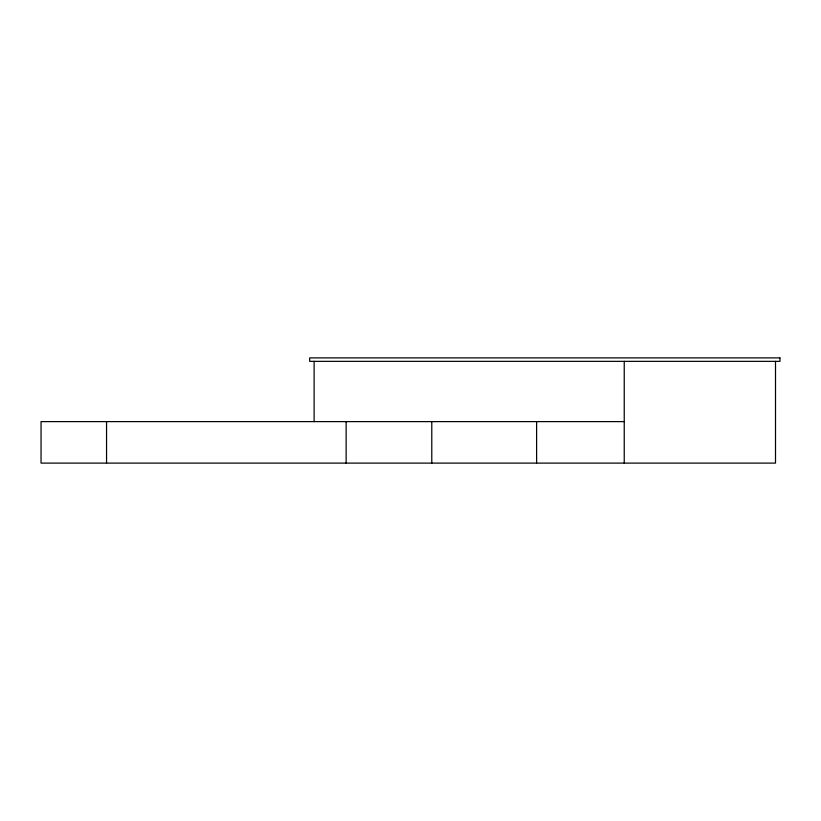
<?xml version="1.0" encoding="UTF-8"?>
<svg xmlns="http://www.w3.org/2000/svg" width="821" height="821" viewBox="0 0 821 821"><rect width="100%" height="100%" fill="white"/><g stroke="black" fill="none" stroke-linecap="round" stroke-linejoin="round"><path stroke-width="1.23" d="M624.237 421.614L41.05 421.614L41.05 463.106L775.506 463.106L775.506 361.353M624.237 361.353L624.237 463.106M536.606 421.614L536.606 463.106M431.784 421.614L431.784 463.106M346.134 421.614L346.134 463.106M314.125 361.353L314.125 421.614M106.556 421.614L106.556 463.106M779.95 357.894L309.671 357.894L309.671 361.353L779.95 361.353L779.95 357.894"/></g></svg>
